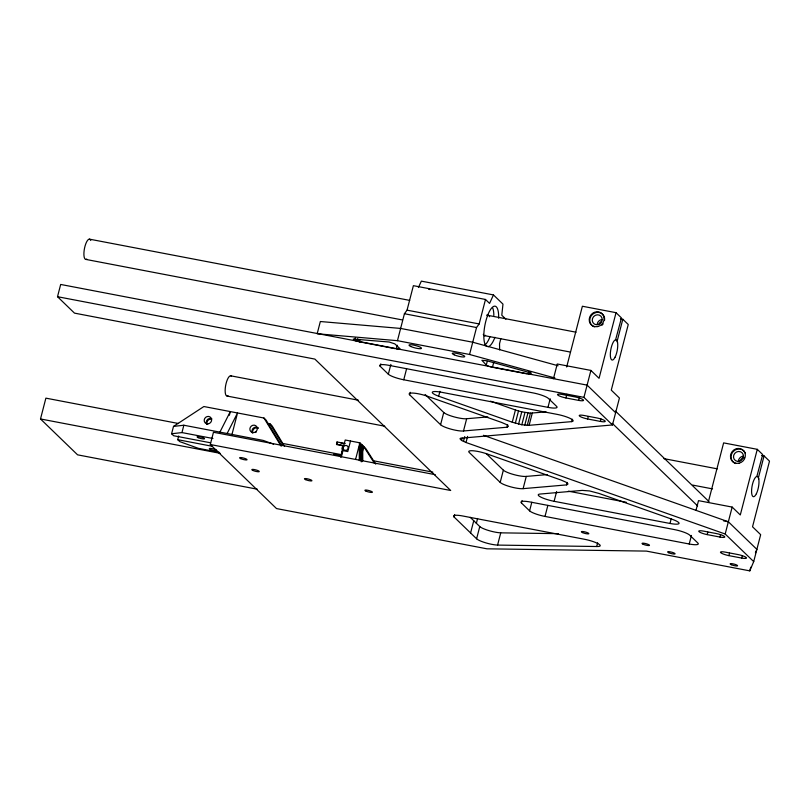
<?xml version="1.0" encoding="UTF-8"?>
<svg xmlns="http://www.w3.org/2000/svg" width="810" height="810" viewBox="0 0 810 810"><rect width="100%" height="100%" fill="white"/><g stroke="black" fill="none" stroke-linecap="round" stroke-linejoin="round"><path stroke-width="1.21" d="M435.264 474.68L213.465 432.267L210.296 444.518L450.684 490.485L314.867 359.093L74.49 313.126L57.51 296.703L60.679 284.452L587.108 385.125L615.63 412.715M257.408 489.22L77.578 454.835L40.5 418.962L45.886 398.145L178.585 423.519M210.58 442.797L173.644 435.74L171.598 433.765L173.502 426.414L203.877 406.529L263.969 418.021L266.004 419.985L281.748 445.844M219.328 452.344L198.258 448.305L179.759 441.612L177.714 439.678L178.666 436.003M171.598 433.765L181.956 432.58L183.85 425.23L263.179 440.407L273.577 444.174M229.362 415.257L230.313 411.581L219.905 432.125M231.832 435L237.532 412.958L227.124 433.512M357.524 338.772L356.896 341.223L355.681 340.818L354.638 340.402L355.276 337.952M358.82 339.127L358.192 341.567L395.077 348.664M359.478 341.85L360.116 339.41M342.721 445.702L336.859 444.579L337.031 441.976L345.232 443.546M336.859 444.579L337.031 441.976M340.899 455.898L343.045 447.586M340.747 457.275L342.64 449.935L341.931 448.77L342.691 445.834L343.906 445.034L345.212 440.012L359.873 442.817L365.776 448.537L375.759 464.15M341.385 456.759L342.964 450.633L347.774 451.555L350.497 441.025M355.57 459.432L359.873 442.817M380.194 366.312A12.889 2.46 14.5 0 1 388.81 365.32L533.041 392.901A12.889 2.46 14.5 0 1 548.451 398.49L556.602 406.367A12.889 2.46 14.5 0 1 547.975 407.359L403.755 379.779A12.889 2.46 14.5 0 1 388.334 374.19L380.194 366.312L380.822 363.862M362.516 451.312L363.741 446.563L374.382 463.219M388.334 374.19L390.876 364.399M558.1 365.755L472.736 342.225L400.626 328.435L320.335 321.519L317.176 333.76L397.457 340.686L404.423 313.743L407.045 310.159L413.383 285.667L485.494 299.457L489.564 303.406L493.462 294.921L421.342 281.131L418.426 287.489M397.254 345.222L396.303 348.897A5.154 0.982 14.5 0 0 399.755 348.502L394.845 343.885L389.195 342.022L353.281 339.086L354.638 340.402M403.755 379.779L406.6 368.752M409.587 394.743A12.889 2.46 14.5 0 1 413.869 393.133A12.889 2.46 14.5 0 1 427.7 396.343L501.653 422.455L506.452 424.531L508.427 426.273L507.06 427.214L463.492 430.981A12.889 2.46 14.5 0 1 451.13 429.189A12.889 2.46 14.5 0 1 440.579 424.734L409.587 394.743L410.214 392.303M572.204 419.195L571.577 421.635L529.122 425.311L521.812 424.754L512.264 422.212L438.666 396.222L439.931 391.321M440.579 424.734L443.748 412.492L425.149 394.5M397.457 340.686L469.567 354.476L476.533 327.534L479.166 323.949L485.494 299.457M463.492 430.981L466.661 418.729L487.822 416.907M210.296 444.518L276.514 508.569L486.962 548.815L646.421 551.104L749.787 570.868L753.705 561.603L725.183 534.013L466.023 442.503L461.538 440.438L462.166 437.997M463.472 441.46L464.737 436.56M466.023 442.503L467.603 436.387M488.653 366.252A5.154 0.982 14.5 0 1 486.283 365.047L487.235 361.371M493.715 362.384L492.45 367.284A5.154 0.982 14.5 0 1 489.868 366.647M454.025 516.952A12.889 2.46 14.5 0 1 462.652 515.97L584.334 539.237A12.889 2.46 14.5 0 1 598.469 543.885A12.889 2.46 14.5 0 1 596.687 546.517L497.573 545.09A12.889 2.46 14.5 0 1 476.604 538.792L454.025 516.952L454.663 514.502M500.803 338.762L499.537 343.663L499.628 349.869M470.59 532.97L473.759 520.729M476.341 523.381L477.606 518.481M476.604 538.792L479.773 526.551L470.266 517.357M507.06 427.214L507.688 424.764M512.264 422.212L515.423 409.971L490.506 401.173M515.342 423.205L518.501 410.964L515.423 409.971M528.728 371.648L528.09 374.099L531.573 374.24L527.958 372.104L486.688 360.733L481.909 360.308L486.283 365.047M500.195 482.406L469.324 452.537A12.889 2.46 14.5 0 1 473.141 450.775A12.889 2.46 14.5 0 1 486.931 453.883L561.259 480.127L566.058 482.203L568.043 483.945L566.666 484.886L523.108 488.653A12.889 2.46 14.5 0 1 510.745 486.861A12.889 2.46 14.5 0 1 500.195 482.406L503.354 470.164L486.111 453.468M529.284 374.291L529.922 371.841M530.317 374.382L530.945 371.932M518.592 424.065L521.762 411.824L530.428 413.151L546.021 411.875M521.812 424.754L524.981 412.503M524.769 425.199L527.938 412.958M527.259 425.392L530.428 413.151M497.573 545.09L500.742 532.848L558.454 533.668M529.122 425.311L532.292 413.07M523.108 488.653L526.277 476.412L547.428 474.579M553.453 378.685L557.25 363.994L590.905 370.423L599.056 378.31L616.035 312.68L582.38 306.241L566.656 367.011M521.438 502.959A12.889 2.46 14.5 0 1 530.064 501.977L674.284 529.558A12.889 2.46 14.5 0 1 689.705 535.137L697.845 543.024A12.889 2.46 14.5 0 1 689.229 544.006L544.998 516.426A12.889 2.46 14.5 0 1 529.588 510.847L521.438 502.959L522.075 500.509M547.975 407.359L550.192 398.783M529.588 510.847L531.805 502.271M565.927 397.953A6.844 1.306 14.5 0 1 557.736 394.986A6.844 1.306 14.5 0 1 562.322 394.47L575.09 396.91A6.844 1.306 14.5 0 1 583.281 399.877A6.844 1.306 14.5 0 1 578.694 400.403L565.927 397.953L566.878 394.288M544.998 516.426L547.854 505.41M578.694 400.403L579.646 396.728M554.101 501.299L670.002 523.462A12.889 2.46 14.5 0 0 679.013 523.564A12.889 2.46 14.5 0 0 672.705 519.483L598.894 493.411L589.569 490.951L582.258 490.394L539.804 494.07A12.889 2.46 14.5 0 0 540.898 497.148A12.889 2.46 14.5 0 0 554.101 501.299L556.632 491.498M620.419 318.786L622.819 319.241L628.256 324.506L611.277 390.136L619.427 398.024L612.461 424.956L583.939 397.366L590.905 370.423M566.666 484.886L567.304 482.446M587.655 418.983A6.844 1.306 14.5 0 1 579.474 416.016A6.844 1.306 14.5 0 1 584.051 415.49L596.818 417.93A6.844 1.306 14.5 0 1 605.009 420.896A6.844 1.306 14.5 0 1 600.433 421.423L587.655 418.983L588.293 416.532M622.819 319.241L617.149 341.162L617.524 342.387M600.433 421.423L601.06 418.972M596.687 546.517L597.638 542.842M670.002 523.462L671.267 518.562M695.972 510.442L698.503 500.641L732.159 507.08L740.299 514.957L757.279 449.327L723.624 442.888L708.223 502.443M689.229 544.006L691.446 535.43M707.171 534.61A6.844 1.306 14.5 0 1 698.99 531.644A6.844 1.306 14.5 0 1 703.566 531.117L716.334 533.557A6.844 1.306 14.5 0 1 724.525 536.524A6.844 1.306 14.5 0 1 719.948 537.05L707.171 534.61L707.808 532.16M719.948 537.05L720.576 534.6M725.183 534.013L732.159 507.08M728.909 555.63A6.844 1.306 14.5 0 1 720.718 552.663A6.844 1.306 14.5 0 1 725.294 552.137L738.072 554.577A6.844 1.306 14.5 0 1 746.253 557.543A6.844 1.306 14.5 0 1 741.676 558.07L728.909 555.63L729.537 553.179M761.663 455.433L764.063 455.898L758.403 477.809L758.767 479.034M741.676 558.07L742.304 555.62M749.787 570.868L750.738 567.202M753.705 561.603L760.671 534.671L752.53 526.784L769.5 461.153L764.063 455.898M755.406 552.835L756.874 549.362L728.352 521.772L483.449 435.304M173.502 426.414L183.85 425.23M612.461 424.956L460.485 438.25L459.989 438.777L461.538 440.438M359.245 443.151L362.708 445.723L362.769 460.688M361.959 445.773L362.708 445.723M181.956 432.58L212.939 438.493M89.353 239.132L409.678 300.378M486.658 315.1L576.052 332.201M407.045 310.159L479.166 323.949M404.423 313.743L476.533 327.534M85.86 259.413L402.469 319.96M484.41 335.623L570.078 352.006M493.685 367.517L526.865 373.866M57.51 296.703L583.939 397.366M230.597 375.779L358.476 400.231M663.906 458.642L717.296 468.848M227.104 396.06L384.791 426.212M692.702 485.099L712.567 488.896M267.675 423.468L270.084 423.934L272.119 425.898L284.573 446.371M340.949 443.05L343.288 443.495M336.454 444.184L343.491 445.53M568.357 491.174L626.312 502.261M723.543 520.85L728.352 521.772M282.761 443.445L341.05 454.592M373.299 460.758L432.824 472.139M340.888 455.564L333.862 454.228L338.955 455.514M177.714 439.678L212.19 446.269M40.5 418.962L220.33 453.347M615.6 339.815L621.462 317.935L616.035 312.68M756.844 476.462L762.706 454.582L757.279 449.327M518.501 410.964L521.762 411.824M469.567 354.476L554.931 377.997M615.428 411.085L708.983 501.592M493.462 294.921L502.969 304.115L501.795 315.232L505.865 319.17M612.259 423.326L697.643 505.936M270.084 423.934L283.196 445.47M263.969 418.021L281.019 446.026M361.857 444.892L361.928 461.71M361.128 447.353L361.179 461.771M360.845 445.115L360.916 460.728M359.994 444.336L360.065 460.556M359.265 446.887L359.316 460.617M500.742 532.848A12.889 2.46 14.5 0 1 479.773 526.551M526.277 476.412A12.889 2.46 14.5 0 1 513.915 474.609A12.889 2.46 14.5 0 1 503.354 470.164M466.661 418.729A12.889 2.46 14.5 0 1 454.299 416.937A12.889 2.46 14.5 0 1 443.748 412.492M571.577 421.635A12.889 2.46 14.5 0 0 570.483 418.557A12.889 2.46 14.5 0 0 557.28 414.406L441.369 392.242A12.889 2.46 14.5 0 0 432.358 392.141A12.889 2.46 14.5 0 0 438.666 396.222M487.276 315.738A10.307 3.23 -79.2 0 1 489.594 316.761M485.605 335.34A10.307 3.23 -79.2 0 1 483.286 334.317M492.733 307.982A20.604 6.45 -79.2 0 1 493.857 315.404M489.959 336.808A20.604 6.45 -79.2 0 1 484.765 345.131M486.314 346.174A20.614 6.45 -79.2 0 1 488.44 313.46A20.614 6.45 -79.2 0 1 498.656 318.239M494.93 337.304A20.614 6.45 -79.2 0 1 487.924 346.731M428.682 289.281A4.384 0.84 14.5 0 1 429.786 289.524M252.406 432.965A3.868 3.594 -45.9 0 1 258.258 428.014M206.732 424.227A3.868 3.594 -45.9 0 1 211.805 418.75M207.036 424.015A3.868 3.594 -45.9 0 1 211.582 419.104M255.788 432.52A3.868 3.594 -45.9 0 1 256.375 431.7M252.71 432.753A3.868 3.594 -45.9 0 1 258.157 428.136M740.107 460.92A5.154 4.799 -45.9 0 1 744.046 457.599M738.386 461.234A5.154 4.799 -45.9 0 1 743.641 456.172M735.693 463.553A7.735 7.189 -45.9 0 1 733.121 451.615A7.735 7.189 -45.9 0 1 745.311 452.992M86.771 259.068A10.307 3.23 -79.2 0 1 84.584 247.941A10.307 3.23 -79.2 0 1 90.75 240.489M598.863 324.273A5.154 4.799 -45.9 0 1 601.546 321.378M597.142 324.577A5.154 4.799 -45.9 0 1 602.387 319.525M594.449 326.906A7.735 7.189 -45.9 0 1 590.075 318.148A7.735 7.189 -45.9 0 1 598.732 312.376A7.735 7.189 -45.9 0 1 604.614 320.122M603.187 323.818A7.735 7.189 -45.9 0 1 601.83 325.306M228.015 395.715A10.307 3.23 -79.2 0 1 225.575 385.914A10.307 3.23 -79.2 0 1 231.387 376.123M240.712 458.642A3.868 0.739 14.5 0 0 246.949 459.837A3.868 0.739 14.5 0 0 242.301 457.761A3.868 0.739 14.5 0 0 240.712 458.642M643.16 544.259A3.868 0.739 14.5 0 0 649.407 545.454A3.868 0.739 14.5 0 0 644.76 543.378A3.868 0.739 14.5 0 0 643.16 544.259M582.501 532.595A3.868 0.739 14.5 0 0 588.749 533.79A3.868 0.739 14.5 0 0 584.101 531.714A3.868 0.739 14.5 0 0 582.501 532.595M366.069 491.143A3.868 0.739 14.5 0 0 372.317 492.328A3.868 0.739 14.5 0 0 367.669 490.252A3.868 0.739 14.5 0 0 366.069 491.143M305.583 479.642A3.868 0.739 14.5 0 0 311.83 480.836A3.868 0.739 14.5 0 0 307.182 478.761A3.868 0.739 14.5 0 0 305.583 479.642M731.248 564.692A3.868 0.739 14.5 0 0 737.495 565.886A3.868 0.739 14.5 0 0 732.837 563.811A3.868 0.739 14.5 0 0 731.248 564.692M252.933 470.468A3.868 0.739 14.5 0 0 259.18 471.663A3.868 0.739 14.5 0 0 254.522 469.587A3.868 0.739 14.5 0 0 252.933 470.468M668.746 552.744A3.868 0.739 14.5 0 0 674.993 553.939A3.868 0.739 14.5 0 0 670.346 551.863A3.868 0.739 14.5 0 0 668.746 552.744M345.688 450.431A2.582 2.4 -45.9 0 0 347.824 446.533A2.582 2.4 -45.9 0 0 343.521 446.867A2.582 2.4 -45.9 0 0 345.688 450.431M454.187 354.82A6.439 1.225 14.5 0 0 464.596 356.815A6.439 1.225 14.5 0 0 456.84 353.352A6.439 1.225 14.5 0 0 454.187 354.82M410.913 346.548A6.439 1.225 14.5 0 0 421.332 348.543A6.439 1.225 14.5 0 0 413.576 345.08A6.439 1.225 14.5 0 0 410.913 346.548M253.611 432.611A3.868 3.594 -45.9 0 0 256.81 426.769A3.868 3.594 -45.9 0 0 250.351 427.265A3.868 3.594 -45.9 0 0 253.611 432.611M210.428 449.489A3.868 0.739 14.5 0 0 216.675 450.684A3.868 0.739 14.5 0 0 212.017 448.608A3.868 0.739 14.5 0 0 210.428 449.489M198.197 437.663A3.868 0.739 14.5 0 0 204.444 438.858A3.868 0.739 14.5 0 0 199.797 436.782A3.868 0.739 14.5 0 0 198.197 437.663M207.937 423.873A3.868 3.594 -45.9 0 0 211.137 418.041A3.868 3.594 -45.9 0 0 204.687 418.527A3.868 3.594 -45.9 0 0 207.937 423.873M738.983 463.209A7.735 7.189 -45.9 0 0 743.772 450.866A7.735 7.189 -45.9 0 0 730.995 453.64A7.735 7.189 -45.9 0 0 738.983 463.209M756.368 493.756A10.307 3.23 -79.2 0 0 757.816 476.786A10.307 3.23 -79.2 0 0 751.66 489.21A10.307 3.23 -79.2 0 0 756.368 493.756M739.469 461.224A5.154 4.799 -45.9 0 0 742.173 452.861A5.154 4.799 -45.9 0 0 733.738 455.21A5.154 4.799 -45.9 0 0 739.469 461.224M615.124 357.109A10.307 3.23 -79.2 0 0 616.572 340.139A10.307 3.23 -79.2 0 0 610.416 352.563A10.307 3.23 -79.2 0 0 615.124 357.109M597.74 326.562A7.735 7.189 -45.9 0 0 602.529 314.219A7.735 7.189 -45.9 0 0 589.741 316.993A7.735 7.189 -45.9 0 0 597.74 326.562M598.215 324.577A5.154 4.799 -45.9 0 0 600.929 316.204A5.154 4.799 -45.9 0 0 592.495 318.563A5.154 4.799 -45.9 0 0 598.215 324.577"/></g></svg>
